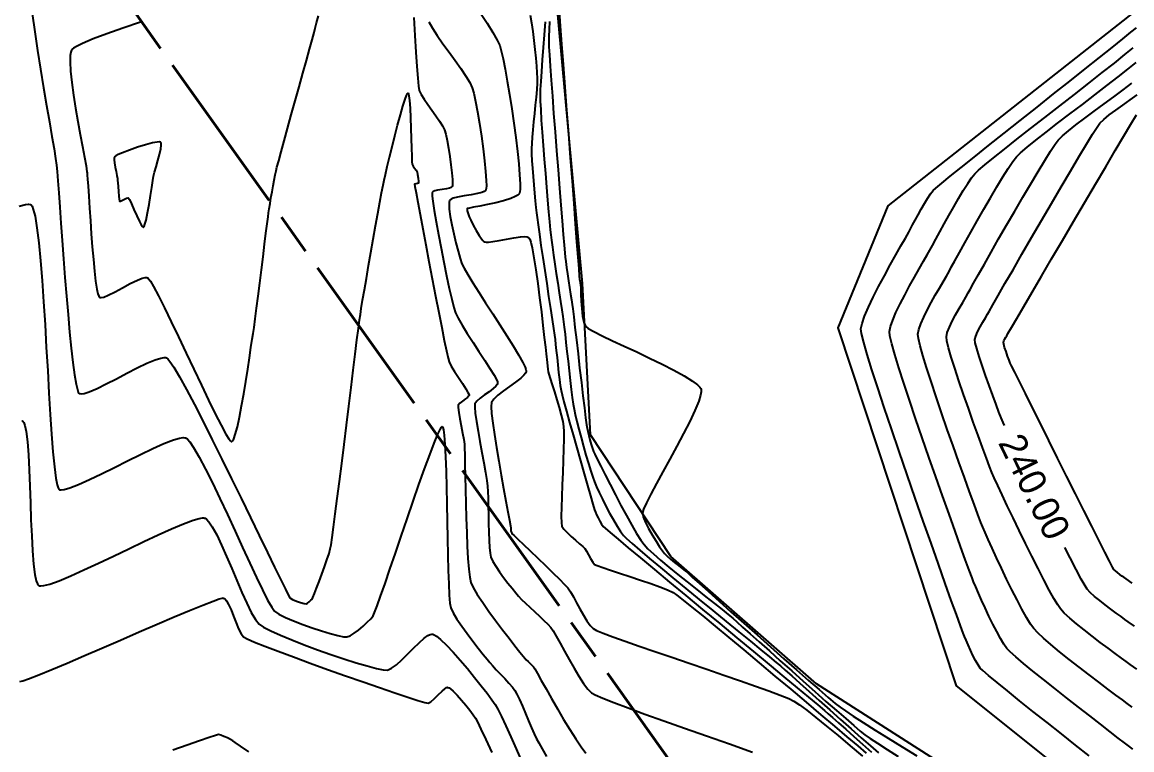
# Model space of a CAD drawing. Header units: metres. Extents: x 708931 to 723899, y 5405153 to 5413472.
# Drawn here: x 709917.6 to 710080.5, y 5411982.7 to 5412089.5 of the extents above; entities that cross this region are included whole.
import ezdxf

# ---------------------------------------------------------------- set-up
doc = ezdxf.new("R2010")
doc.units = ezdxf.units.M
doc.header["$LTSCALE"] = 12.7
doc.header["$MEASUREMENT"] = 0
doc.linetypes.add('ACAD_ISO08W100', pattern=[36, 24, -3, 6, -3])
for name, color, linetype in [('CONT-MJR1', 252, 'Continuous'), ('CONT-MNR1', 251, 'Continuous'), ('contornos2', 7, 'Continuous')]:
    doc.layers.add(name, color=color, linetype=linetype)
doc.layers.add('corte', color=214, linetype='ACAD_ISO08W100', lineweight=40)

msp = doc.modelspace()

# ---------------------------------------------------------------- linework, layer by layer
at = {"layer": 'CONT-MJR1', "flags": 128}
for points, elevation in [([(709984.85, 5412090.86), (709985.84, 5412089.36), (709986.67, 5412088.02), (709987.31, 5412086.91), (709987.69, 5412086.1), (709987.92, 5412085.32), (709988.19, 5412084.14), (709988.49, 5412082.63), (709988.81, 5412080.86), (709989.13, 5412078.9), (709989.45, 5412076.81), (709989.76, 5412074.69), (709990.04, 5412072.58), (709990.29, 5412070.57), (709990.48, 5412068.72), (709990.62, 5412067.1), (709990.69, 5412065.79), (709990.68, 5412065.01), (709990.64, 5412064.61), (709990.6, 5412064.43), (709990.57, 5412064.37), (709990.51, 5412064.3), (709990.34, 5412064.15), (709989.98, 5412063.93), (709989.31, 5412063.65), (709988.27, 5412063.33), (709987.1, 5412063.03), (709985.89, 5412062.76), (709984.77, 5412062.54), (709983.82, 5412062.36), (709983.27, 5412062.25), (709983.01, 5412062.19), (709982.92, 5412062.17), (709982.91, 5412062.16), (709982.9, 5412062.12), (709982.89, 5412062.03), (709982.91, 5412061.83), (709982.99, 5412061.53), (709983.09, 5412061.24), (709983.2, 5412060.98), (709983.45, 5412060.45), (709983.8, 5412059.73), (709984.22, 5412058.96), (709984.66, 5412058.22), (709985, 5412057.73), (709985.23, 5412057.46), (709985.38, 5412057.34), (709985.45, 5412057.3), (709985.51, 5412057.28), (709985.69, 5412057.24), (709986.05, 5412057.25), (709986.68, 5412057.32), (709987.63, 5412057.49), (709988.69, 5412057.7), (709989.75, 5412057.89), (709990.72, 5412058.02), (709991.36, 5412058.05), (709991.73, 5412058), (709991.91, 5412057.94), (709991.98, 5412057.89), (709992.02, 5412057.85), (709992.11, 5412057.68), (709992.25, 5412057.26), (709992.45, 5412056.41), (709992.72, 5412054.96), (709993, 5412053.18), (709993.28, 5412051.19), (709993.55, 5412049.09), (709993.81, 5412047), (709994.04, 5412045.02), (709994.24, 5412043.26), (709994.4, 5412041.83), (709994.5, 5412040.85), (709994.55, 5412040.41), (709994.6, 5412040.04), (709994.65, 5412039.57), (709994.7, 5412039.05), (709994.76, 5412038.58), (709994.82, 5412038.21), (709994.91, 5412037.87), (709995.11, 5412037.21), (709995.39, 5412036.32), (709995.72, 5412035.26), (709996.07, 5412034.11), (709996.41, 5412032.95), (709996.71, 5412031.86), (709996.94, 5412030.9), (709997.08, 5412030.17), (709997.12, 5412029.43), (709997.12, 5412028.3), (709997.08, 5412026.85), (709997.02, 5412025.19), (709996.94, 5412023.41), (709996.87, 5412021.61), (709996.8, 5412019.87), (709996.75, 5412018.31), (709996.73, 5412017), (709996.76, 5412016.05), (709996.83, 5412015.55), (709997.11, 5412015.12), (709997.59, 5412014.6), (709998.18, 5412014.04), (709998.82, 5412013.49), (709999.42, 5412012.98), (709999.9, 5412012.56), (710000.19, 5412012.28), (710000.44, 5412011.89), (710000.73, 5412011.36), (710001.04, 5412010.79), (710001.35, 5412010.29), (710001.63, 5412009.95), (710002.01, 5412009.78), (710002.81, 5412009.49), (710003.94, 5412009.11), (710005.3, 5412008.66), (710006.81, 5412008.17), (710008.36, 5412007.65), (710009.86, 5412007.13), (710011.22, 5412006.64), (710012.34, 5412006.19), (710013.14, 5412005.8), (710013.68, 5412005.42), (710014.63, 5412004.7), (710015.91, 5412003.68), (710017.5, 5412002.39), (710019.33, 5412000.89), (710021.35, 5411999.21), (710023.53, 5411997.41), (710025.8, 5411995.51), (710028.11, 5411993.56), (710030.43, 5411991.62), (710032.7, 5411989.71), (710034.86, 5411987.88), (710036.87, 5411986.18), (710038.68, 5411984.65), (710040.25, 5411983.32), (710041.51, 5411982.25)], 240), ([(710061.83, 5412030.34), (710061.62, 5412030.79), (710061.31, 5412031.46), (710060.99, 5412032.28), (710060.56, 5412033.39), (710060.08, 5412034.72), (710059.55, 5412036.18), (710059.03, 5412037.68), (710058.53, 5412039.14), (710058.09, 5412040.48), (710057.75, 5412041.61), (710057.52, 5412042.46), (710057.45, 5412042.93), (710057.58, 5412043.44), (710057.86, 5412044.09), (710058.24, 5412044.8), (710058.64, 5412045.52), (710059.02, 5412046.15), (710059.31, 5412046.65), (710059.55, 5412047.08), (710060.09, 5412048.03), (710060.88, 5412049.41), (710061.88, 5412051.16), (710063.06, 5412053.2), (710064.37, 5412055.47), (710065.77, 5412057.9), (710067.22, 5412060.4), (710068.69, 5412062.91), (710070.12, 5412065.36), (710071.48, 5412067.67), (710072.73, 5412069.77), (710073.83, 5412071.6), (710074.74, 5412073.08), (710075.42, 5412074.14), (710075.82, 5412074.7), (710076.4, 5412075.26), (710077.19, 5412075.91), (710078.14, 5412076.62), (710079.18, 5412077.36), (710080.24, 5412078.12), (710081.27, 5412078.87)], 240), ([(709917.52, 5412031.03), (709917.6, 5412031), (709917.67, 5412030.95), (709917.8, 5412030.78), (709917.97, 5412030.33), (709918.16, 5412029.44), (709918.35, 5412027.91), (709918.5, 5412026.01), (709918.61, 5412023.82), (709918.71, 5412021.44), (709918.79, 5412018.97), (709918.87, 5412016.5), (709918.97, 5412014.12), (709919.09, 5412011.92), (709919.24, 5412010), (709919.44, 5412008.45), (709919.64, 5412007.54), (709919.82, 5412007.08), (709919.95, 5412006.89), (709920.02, 5412006.84), (709920.1, 5412006.8), (709920.31, 5412006.78), (709920.77, 5412006.83), (709921.62, 5412007.05), (709923.01, 5412007.55), (709924.71, 5412008.25), (709926.65, 5412009.12), (709928.76, 5412010.1), (709930.97, 5412011.15), (709933.22, 5412012.22), (709935.44, 5412013.28), (709937.56, 5412014.27), (709939.52, 5412015.16), (709941.25, 5412015.9), (709942.67, 5412016.44), (709943.55, 5412016.7), (709944.04, 5412016.78), (709944.27, 5412016.77), (709944.36, 5412016.75), (709944.45, 5412016.71), (709944.66, 5412016.56), (709945, 5412016.19), (709945.48, 5412015.47), (709946.15, 5412014.26), (709946.85, 5412012.78), (709947.59, 5412011.12), (709948.35, 5412009.35), (709949.1, 5412007.56), (709949.85, 5412005.83), (709950.56, 5412004.25), (709951.22, 5412002.89), (709951.83, 5412001.85), (709952.36, 5412001.19), (709953.03, 5412000.74), (709954.11, 5412000.18), (709955.51, 5411999.55), (709957.16, 5411998.86), (709958.99, 5411998.14), (709960.92, 5411997.42), (709962.89, 5411996.73), (709964.81, 5411996.08), (709966.62, 5411995.51), (709968.23, 5411995.03), (709969.58, 5411994.68), (709970.6, 5411994.47), (709971.2, 5411994.44), (709971.81, 5411994.69), (709972.53, 5411995.22), (709973.33, 5411995.95), (709974.17, 5411996.78), (709975.02, 5411997.64), (709975.85, 5411998.45), (709976.61, 5411999.12), (709977.15, 5411999.49), (709977.5, 5411999.66), (709977.71, 5411999.7), (709977.8, 5411999.7), (709977.88, 5411999.69), (709978.07, 5411999.62), (709978.42, 5411999.4), (709978.99, 5411998.93), (709979.86, 5411998.1), (709980.84, 5411997.07), (709981.89, 5411995.89), (709982.96, 5411994.64), (709984.01, 5411993.36), (709984.99, 5411992.14), (709985.85, 5411991.02), (709986.55, 5411990.08), (709987.04, 5411989.38), (709987.43, 5411988.69), (709987.96, 5411987.63), (709988.6, 5411986.25), (709989.33, 5411984.64), (709990.12, 5411982.86), (709990.95, 5411980.97)], 235), ([(710080.88, 5412000.89), (710079.96, 5412001.53), (710079.48, 5412001.87), (710078.92, 5412002.28), (710078.22, 5412002.79), (710077.43, 5412003.37), (710076.6, 5412003.99), (710075.79, 5412004.62), (710075.04, 5412005.24), (710074.41, 5412005.81), (710073.95, 5412006.3), (710073.63, 5412006.8), (710073.08, 5412007.79), (710072.35, 5412009.17), (710071.45, 5412010.9), (710070.68, 5412012.41)], 240)]:
    msp.add_lwpolyline(points, dxfattribs=dict(at, elevation=elevation))
at = {"layer": 'CONT-MNR1', "flags": 128}
for points, elevation in [([(709919.04, 5412090.8), (709919.42, 5412088.13), (709919.84, 5412085.38), (709920.28, 5412082.62), (709920.73, 5412079.9), (709921.16, 5412077.31), (709921.58, 5412074.91), (709921.94, 5412072.76), (709922.25, 5412070.94), (709922.48, 5412069.51), (709922.61, 5412068.55), (709922.7, 5412067.62), (709922.81, 5412066.25), (709922.94, 5412064.48), (709923.09, 5412062.38), (709923.26, 5412060.03), (709923.45, 5412057.47), (709923.65, 5412054.79), (709923.86, 5412052.04), (709924.08, 5412049.29), (709924.31, 5412046.6), (709924.54, 5412044.04), (709924.78, 5412041.68), (709925.02, 5412039.57), (709925.26, 5412037.79), (709925.5, 5412036.4), (709925.68, 5412035.61), (709925.82, 5412035.23), (709925.91, 5412035.08), (709925.96, 5412035.05), (709926.03, 5412035.01), (709926.24, 5412034.98), (709926.66, 5412035.04), (709927.4, 5412035.27), (709928.57, 5412035.77), (709929.93, 5412036.44), (709931.42, 5412037.2), (709932.96, 5412038.01), (709934.47, 5412038.78), (709935.88, 5412039.46), (709937.12, 5412039.98), (709937.93, 5412040.23), (709938.41, 5412040.3), (709938.66, 5412040.29), (709938.76, 5412040.26), (709938.82, 5412040.23), (709938.97, 5412040.09), (709939.28, 5412039.71), (709939.82, 5412038.9), (709940.67, 5412037.45), (709941.69, 5412035.6), (709942.86, 5412033.39), (709944.13, 5412030.92), (709945.49, 5412028.23), (709946.89, 5412025.41), (709948.32, 5412022.52), (709949.73, 5412019.64), (709951.1, 5412016.83), (709952.39, 5412014.16), (709953.58, 5412011.7), (709954.64, 5412009.52), (709955.53, 5412007.69), (709956.22, 5412006.29), (709956.68, 5412005.37), (709956.89, 5412005.01), (709957.26, 5412004.78), (709957.83, 5412004.55), (709958.45, 5412004.34), (709958.97, 5412004.2), (709959.26, 5412004.16), (709959.47, 5412004.25), (709959.72, 5412004.44), (709959.96, 5412004.67), (709960.13, 5412004.85), (709960.24, 5412005.1), (709960.48, 5412005.66), (709960.8, 5412006.47), (709961.17, 5412007.45), (709961.58, 5412008.52), (709961.97, 5412009.6), (709962.33, 5412010.63), (709962.63, 5412011.53), (709962.82, 5412012.22), (709962.92, 5412012.8), (709963.09, 5412013.89), (709963.3, 5412015.43), (709963.55, 5412017.36), (709963.84, 5412019.6), (709964.15, 5412022.09), (709964.49, 5412024.76), (709964.83, 5412027.54), (709965.18, 5412030.37), (709965.53, 5412033.18), (709965.87, 5412035.91), (709966.18, 5412038.47), (709966.48, 5412040.82), (709966.73, 5412042.88), (709966.95, 5412044.58), (709967.12, 5412045.86), (709967.23, 5412046.64), (709967.36, 5412047.52), (709967.56, 5412048.73), (709967.82, 5412050.23), (709968.11, 5412051.93), (709968.43, 5412053.79), (709968.77, 5412055.74), (709969.11, 5412057.7), (709969.45, 5412059.62), (709969.78, 5412061.44), (709970.08, 5412063.09), (709970.34, 5412064.5), (709970.56, 5412065.61), (709970.72, 5412066.36), (709970.91, 5412067.19), (709971.18, 5412068.34), (709971.51, 5412069.72), (709971.89, 5412071.25), (709972.29, 5412072.85), (709972.7, 5412074.43), (709973.1, 5412075.91), (709973.47, 5412077.2), (709973.79, 5412078.22), (709974, 5412078.79), (709974.13, 5412079.04), (709974.19, 5412079.12), (709974.22, 5412079.13), (709974.25, 5412079.11), (709974.3, 5412079.01), (709974.37, 5412078.71), (709974.45, 5412078.05), (709974.54, 5412076.9), (709974.61, 5412075.5), (709974.66, 5412073.98), (709974.71, 5412072.45), (709974.74, 5412071.04), (709974.77, 5412069.85), (709974.8, 5412069.02), (709974.83, 5412068.67), (709974.96, 5412068.41), (709975.19, 5412068.1), (709975.41, 5412067.79), (709975.55, 5412067.53), (709975.64, 5412067.18), (709975.72, 5412066.65), (709975.77, 5412066.16), (709975.77, 5412065.91), (709975.61, 5412065.84), (709975.36, 5412065.8), (709975.2, 5412065.74), (709975.25, 5412065.41), (709975.41, 5412064.5), (709975.66, 5412063.11), (709975.99, 5412061.31), (709976.39, 5412059.2), (709976.83, 5412056.86), (709977.3, 5412054.38), (709977.79, 5412051.84), (709978.27, 5412049.33), (709978.74, 5412046.93), (709979.18, 5412044.73), (709979.56, 5412042.82), (709979.88, 5412041.28), (709980.12, 5412040.2), (709980.27, 5412039.67), (709980.57, 5412039.05), (709981.05, 5412038.25), (709981.63, 5412037.36), (709982.21, 5412036.48), (709982.72, 5412035.69), (709983.03, 5412035.19), (709983.16, 5412034.92), (709983.2, 5412034.8), (709983.21, 5412034.77), (709983.19, 5412034.72), (709983.13, 5412034.62), (709982.97, 5412034.46), (709982.66, 5412034.22), (709982.22, 5412033.9), (709981.83, 5412033.59), (709981.61, 5412033.33), (709981.61, 5412032.95), (709981.71, 5412032.24), (709981.86, 5412031.3), (709982.05, 5412030.26), (709982.24, 5412029.22), (709982.4, 5412028.29), (709982.5, 5412027.59), (709982.53, 5412027.03), (709982.56, 5412026.01), (709982.59, 5412024.6), (709982.62, 5412022.88), (709982.66, 5412020.94), (709982.71, 5412018.87), (709982.77, 5412016.73), (709982.84, 5412014.62), (709982.92, 5412012.61), (709983.03, 5412010.8), (709983.15, 5412009.25), (709983.29, 5412008.05), (709983.45, 5412007.29), (709983.81, 5412006.54), (709984.4, 5412005.53), (709985.19, 5412004.35), (709986.1, 5412003.04), (709987.09, 5412001.69), (709988.1, 5412000.35), (709989.06, 5411999.09), (709989.93, 5411997.97), (709990.64, 5411997.07), (709991.13, 5411996.45), (709991.36, 5411996.17), (709991.57, 5411995.95), (709991.86, 5411995.68), (709992.17, 5411995.39), (709992.46, 5411995.12), (709992.67, 5411994.9), (709992.85, 5411994.6), (709993.23, 5411993.91), (709993.79, 5411992.91), (709994.49, 5411991.67), (709995.29, 5411990.25), (709996.16, 5411988.74), (709997.07, 5411987.19), (709997.97, 5411985.7), (709998.85, 5411984.32), (709999.65, 5411983.14), (710000.35, 5411982.22)], 237), ([(709934.96, 5412089.53), (709932.34, 5412088.64), (709930, 5412087.81), (709928.01, 5412087.06), (709926.44, 5412086.41), (709925.55, 5412085.98), (709925.1, 5412085.72), (709924.92, 5412085.57), (709924.87, 5412085.5), (709924.82, 5412085.4), (709924.73, 5412085.15), (709924.64, 5412084.63), (709924.6, 5412083.73), (709924.68, 5412082.32), (709924.85, 5412080.66), (709925.11, 5412078.83), (709925.42, 5412076.9), (709925.76, 5412074.95), (709926.11, 5412073.05), (709926.44, 5412071.29), (709926.73, 5412069.73), (709926.95, 5412068.46), (709927.09, 5412067.55), (709927.1, 5412067.41), (709927.13, 5412067.09), (709927.18, 5412066.48), (709927.26, 5412065.48), (709927.36, 5412063.97), (709927.47, 5412062.25), (709927.59, 5412060.39), (709927.73, 5412058.46), (709927.87, 5412056.53), (709928.03, 5412054.68), (709928.19, 5412052.98), (709928.36, 5412051.5), (709928.54, 5412050.33), (709928.69, 5412049.65), (709928.81, 5412049.31), (709928.89, 5412049.18), (709928.93, 5412049.15), (709929, 5412049.12), (709929.19, 5412049.1), (709929.57, 5412049.18), (709930.22, 5412049.44), (709931.22, 5412049.94), (709932.33, 5412050.55), (709933.45, 5412051.16), (709934.49, 5412051.68), (709935.2, 5412051.95), (709935.63, 5412052.04), (709935.86, 5412052.04), (709935.96, 5412052.01), (709936.01, 5412051.99), (709936.14, 5412051.85), (709936.4, 5412051.49), (709936.86, 5412050.71), (709937.6, 5412049.34), (709938.48, 5412047.59), (709939.47, 5412045.56), (709940.53, 5412043.33), (709941.65, 5412040.97), (709942.78, 5412038.59), (709943.89, 5412036.25), (709944.94, 5412034.05), (709945.92, 5412032.06), (709946.78, 5412030.38), (709947.48, 5412029.08), (709947.92, 5412028.37), (709948.16, 5412028.06), (709948.28, 5412027.98), (709948.32, 5412027.97), (709948.37, 5412027.99), (709948.47, 5412028.08), (709948.64, 5412028.38), (709948.87, 5412029.01), (709949.17, 5412030.14), (709949.48, 5412031.56), (709949.8, 5412033.2), (709950.11, 5412034.97), (709950.41, 5412036.79), (709950.69, 5412038.59), (709950.95, 5412040.27), (709951.17, 5412041.76), (709951.36, 5412042.98), (709951.49, 5412043.85), (709951.62, 5412044.73), (709951.8, 5412045.98), (709952, 5412047.54), (709952.22, 5412049.31), (709952.46, 5412051.21), (709952.71, 5412053.17), (709952.95, 5412055.1), (709953.17, 5412056.93), (709953.37, 5412058.57), (709953.55, 5412059.94), (709953.68, 5412060.95), (709953.76, 5412061.54), (709953.85, 5412062.14), (709953.97, 5412062.89), (709954.11, 5412063.74), (709954.27, 5412064.63), (709954.42, 5412065.52), (709954.58, 5412066.36), (709954.72, 5412067.11), (709954.85, 5412067.7), (709954.98, 5412068.23), (709955.24, 5412069.19), (709955.6, 5412070.51), (709956.04, 5412072.12), (709956.55, 5412073.94), (709957.09, 5412075.92), (709957.67, 5412077.97), (709958.24, 5412080.03), (709958.79, 5412082.03), (709959.31, 5412083.9), (709959.77, 5412085.57), (709960.15, 5412086.96), (709960.44, 5412088.01), (709960.6, 5412088.65), (709960.81, 5412089.43), (709961.1, 5412090.44)], 238), ([(709992.17, 5412090.57), (709992.37, 5412089.43), (709992.56, 5412088.17), (709992.72, 5412086.85), (709992.87, 5412085.52), (709992.99, 5412084.25), (709993.09, 5412083.09), (709993.15, 5412082.1), (709993.19, 5412081.33), (709993.18, 5412080.57), (709993.12, 5412079.63), (709993.03, 5412078.54), (709992.92, 5412077.36), (709992.8, 5412076.13), (709992.67, 5412074.9), (709992.55, 5412073.72), (709992.45, 5412072.65), (709992.39, 5412071.72), (709992.36, 5412070.99), (709992.38, 5412070.19), (709992.42, 5412069.2), (709992.49, 5412068.08), (709992.58, 5412066.87), (709992.68, 5412065.64), (709992.79, 5412064.43), (709992.9, 5412063.31), (709992.99, 5412062.32), (709993.08, 5412061.53), (709993.17, 5412060.84), (709993.32, 5412059.77), (709993.51, 5412058.39), (709993.75, 5412056.76), (709994.02, 5412054.97), (709994.3, 5412053.07), (709994.59, 5412051.15), (709994.87, 5412049.27), (709995.14, 5412047.5), (709995.38, 5412045.91), (709995.58, 5412044.58), (709995.72, 5412043.58), (709995.81, 5412042.97), (709995.9, 5412042.24), (709996, 5412041.33), (709996.11, 5412040.3), (709996.22, 5412039.21), (709996.34, 5412038.12), (709996.47, 5412037.09), (709996.59, 5412036.19), (709996.71, 5412035.46), (709996.86, 5412034.84), (709997.13, 5412033.81), (709997.5, 5412032.43), (709997.95, 5412030.79), (709998.46, 5412028.98), (709999, 5412027.06), (709999.55, 5412025.13), (710000.08, 5412023.25), (710000.58, 5412021.52), (710001.02, 5412020.01), (710001.37, 5412018.79), (710001.62, 5412017.96), (710001.74, 5412017.59), (710001.9, 5412017.23), (710002.13, 5412016.76), (710002.39, 5412016.27), (710002.65, 5412015.83), (710002.87, 5412015.51), (710003.17, 5412015.24), (710003.92, 5412014.61), (710005.06, 5412013.64), (710006.56, 5412012.39), (710008.36, 5412010.9), (710010.4, 5412009.2), (710012.64, 5412007.35), (710015.02, 5412005.37), (710017.49, 5412003.33), (710020, 5412001.25), (710022.5, 5411999.17), (710024.94, 5411997.15), (710027.26, 5411995.23), (710029.42, 5411993.44), (710031.36, 5411991.83), (710033.04, 5411990.44), (710034.39, 5411989.32), (710035.37, 5411988.5), (710035.93, 5411988.03), (710036.57, 5411987.47), (710037.44, 5411986.7), (710038.49, 5411985.76), (710039.67, 5411984.7), (710040.94, 5411983.56), (710042.26, 5411982.38)], 241), ([(709996.41, 5412091.18), (709996.57, 5412088.96), (709996.77, 5412086.3), (709997, 5412083.31), (709997.25, 5412080.05), (709997.51, 5412076.63), (709997.78, 5412073.12), (709998.05, 5412069.6), (709998.31, 5412066.18), (709998.56, 5412062.93), (709998.79, 5412059.93), (709998.99, 5412057.28), (709999.16, 5412055.06), (709999.29, 5412053.35), (709999.38, 5412052.25), (709999.41, 5412051.83), (709999.44, 5412051.57), (709999.49, 5412051.25), (709999.54, 5412050.92), (709999.58, 5412050.66), (709999.6, 5412050.31), (709999.62, 5412049.57), (709999.67, 5412048.58), (709999.74, 5412047.48), (709999.86, 5412046.4), (710000.04, 5412045.49), (710000.27, 5412044.89), (710000.68, 5412044.58), (710001.53, 5412044.11), (710002.75, 5412043.5), (710004.26, 5412042.78), (710005.98, 5412041.98), (710007.82, 5412041.12), (710009.7, 5412040.22), (710011.53, 5412039.33), (710013.25, 5412038.45), (710014.76, 5412037.61), (710015.99, 5412036.85), (710016.71, 5412036.31), (710017.06, 5412035.96), (710017.21, 5412035.75), (710017.25, 5412035.65), (710017.27, 5412035.55), (710017.28, 5412035.29), (710017.19, 5412034.79), (710016.92, 5412033.91), (710016.35, 5412032.54), (710015.59, 5412030.93), (710014.69, 5412029.15), (710013.69, 5412027.28), (710012.66, 5412025.38), (710011.65, 5412023.54), (710010.7, 5412021.81), (710009.87, 5412020.27), (710009.22, 5412018.99), (710008.79, 5412018.05), (710008.64, 5412017.51), (710008.77, 5412016.9), (710009.09, 5412016.1), (710009.55, 5412015.2), (710010.08, 5412014.26), (710010.64, 5412013.35), (710011.17, 5412012.54), (710011.61, 5412011.91), (710011.9, 5412011.52), (710012.26, 5412011.15), (710012.77, 5412010.71), (710013.36, 5412010.24), (710013.95, 5412009.77), (710014.49, 5412009.36), (710014.9, 5412009.02), (710015.24, 5412008.73), (710015.96, 5412008.09), (710017.01, 5412007.14), (710018.34, 5412005.95), (710019.91, 5412004.55), (710021.65, 5412002.99), (710023.53, 5412001.32), (710025.48, 5411999.58), (710027.45, 5411997.83), (710029.4, 5411996.1), (710031.28, 5411994.45), (710033.02, 5411992.92), (710034.58, 5411991.56), (710035.91, 5411990.42), (710036.96, 5411989.54), (710037.67, 5411988.98), (710038.45, 5411988.43), (710039.6, 5411987.67), (710041.07, 5411986.73), (710042.8, 5411985.63), (710044.73, 5411984.43), (710046.79, 5411983.15), (710048.93, 5411981.82)], 244), ([(709975.08, 5412090.23), (709975.23, 5412087.58), (709975.38, 5412085.15), (709975.52, 5412083.03), (709975.65, 5412081.32), (709975.77, 5412080.12), (709975.87, 5412079.51), (709976.14, 5412078.91), (709976.58, 5412078.21), (709977.12, 5412077.43), (709977.72, 5412076.61), (709978.32, 5412075.8), (709978.87, 5412075.02), (709979.31, 5412074.32), (709979.6, 5412073.72), (709979.78, 5412073.08), (709979.98, 5412072.16), (709980.18, 5412071.04), (709980.36, 5412069.82), (709980.53, 5412068.58), (709980.66, 5412067.43), (709980.74, 5412066.46), (709980.76, 5412065.86), (709980.74, 5412065.56), (709980.72, 5412065.43), (709980.7, 5412065.4), (709980.67, 5412065.35), (709980.56, 5412065.28), (709980.31, 5412065.18), (709979.87, 5412065.08), (709979.23, 5412064.97), (709978.58, 5412064.86), (709978.15, 5412064.76), (709977.9, 5412064.66), (709977.8, 5412064.59), (709977.77, 5412064.55), (709977.76, 5412064.51), (709977.75, 5412064.38), (709977.78, 5412064), (709977.87, 5412063.24), (709978.08, 5412061.9), (709978.36, 5412060.24), (709978.7, 5412058.36), (709979.08, 5412056.34), (709979.49, 5412054.29), (709979.89, 5412052.3), (709980.29, 5412050.46), (709980.65, 5412048.88), (709980.96, 5412047.65), (709981.21, 5412046.86), (709981.58, 5412046.08), (709982.17, 5412045.04), (709982.92, 5412043.84), (709983.77, 5412042.53), (709984.65, 5412041.19), (709985.5, 5412039.89), (709986.26, 5412038.71), (709986.87, 5412037.7), (709987.21, 5412037.08), (709987.35, 5412036.75), (709987.39, 5412036.59), (709987.39, 5412036.54), (709987.38, 5412036.47), (709987.3, 5412036.33), (709987.11, 5412036.09), (709986.73, 5412035.75), (709986.12, 5412035.29), (709985.45, 5412034.81), (709984.81, 5412034.34), (709984.31, 5412033.9), (709984.04, 5412033.51), (709984.02, 5412033.02), (709984.1, 5412032.14), (709984.27, 5412030.94), (709984.51, 5412029.51), (709984.78, 5412027.96), (709985.08, 5412026.37), (709985.36, 5412024.83), (709985.61, 5412023.43), (709985.8, 5412022.27), (709985.91, 5412021.43), (709985.96, 5412020.66), (709986, 5412019.66), (709986.02, 5412018.5), (709986.04, 5412017.24), (709986.05, 5412015.94), (709986.08, 5412014.66), (709986.12, 5412013.47), (709986.18, 5412012.42), (709986.28, 5412011.57), (709986.4, 5412011), (709986.68, 5412010.39), (709987.11, 5412009.66), (709987.65, 5412008.86), (709988.26, 5412008.02), (709988.89, 5412007.2), (709989.5, 5412006.44), (709990.04, 5412005.78), (709990.47, 5412005.27), (709990.9, 5412004.81), (709991.47, 5412004.25), (709992.13, 5412003.64), (709992.83, 5412002.99), (709993.54, 5412002.35), (709994.19, 5412001.73), (709994.75, 5412001.17), (709995.18, 5412000.69), (709995.52, 5412000.18), (709995.99, 5411999.39), (709996.56, 5411998.37), (709997.2, 5411997.2), (709997.89, 5411995.96), (709998.6, 5411994.71), (709999.31, 5411993.53), (709999.99, 5411992.48), (710000.61, 5411991.64), (710001.15, 5411991.08), (710001.71, 5411990.78), (710002.83, 5411990.3), (710004.47, 5411989.66), (710006.55, 5411988.88), (710009.01, 5411987.98), (710011.79, 5411986.99), (710014.82, 5411985.91), (710018.05, 5411984.77), (710021.41, 5411983.6), (710024.83, 5411982.4)], 238), ([(709977.26, 5412089.59), (709977.81, 5412088.64), (709978.53, 5412087.55), (709979.36, 5412086.36), (709980.25, 5412085.13), (709981.14, 5412083.89), (709981.98, 5412082.71), (709982.71, 5412081.62), (709983.29, 5412080.67), (709983.65, 5412079.91), (709983.88, 5412079.09), (709984.15, 5412077.88), (709984.43, 5412076.36), (709984.72, 5412074.64), (709985, 5412072.81), (709985.25, 5412070.96), (709985.46, 5412069.2), (709985.62, 5412067.61), (709985.71, 5412066.3), (709985.73, 5412065.51), (709985.7, 5412065.11), (709985.66, 5412064.94), (709985.63, 5412064.88), (709985.58, 5412064.82), (709985.42, 5412064.7), (709985.08, 5412064.55), (709984.44, 5412064.37), (709983.48, 5412064.2), (709982.46, 5412064.03), (709981.5, 5412063.86), (709980.88, 5412063.69), (709980.54, 5412063.53), (709980.39, 5412063.42), (709980.34, 5412063.35), (709980.31, 5412063.29), (709980.27, 5412063.12), (709980.25, 5412062.75), (709980.29, 5412062.08), (709980.44, 5412061.02), (709980.66, 5412059.78), (709980.94, 5412058.45), (709981.25, 5412057.13), (709981.57, 5412055.9), (709981.88, 5412054.84), (709982.15, 5412054.05), (709982.45, 5412053.43), (709983, 5412052.5), (709983.74, 5412051.29), (709984.63, 5412049.89), (709985.62, 5412048.35), (709986.67, 5412046.73), (709987.72, 5412045.1), (709988.74, 5412043.5), (709989.67, 5412042.01), (709990.46, 5412040.69), (709991.08, 5412039.59), (709991.41, 5412038.91), (709991.55, 5412038.55), (709991.58, 5412038.37), (709991.58, 5412038.31), (709991.56, 5412038.22), (709991.47, 5412038.03), (709991.24, 5412037.72), (709990.77, 5412037.28), (709990, 5412036.67), (709989.13, 5412036.04), (709988.24, 5412035.4), (709987.43, 5412034.78), (709986.81, 5412034.2), (709986.47, 5412033.69), (709986.43, 5412033.13), (709986.5, 5412032.1), (709986.67, 5412030.69), (709986.91, 5412028.99), (709987.21, 5412027.09), (709987.55, 5412025.08), (709987.9, 5412023.04), (709988.25, 5412021.06), (709988.58, 5412019.24), (709988.87, 5412017.66), (709989.11, 5412016.42), (709989.26, 5412015.59), (709989.32, 5412015.28), (709989.33, 5412015.09), (709989.33, 5412014.85), (709989.35, 5412014.7), (709989.45, 5412014.53), (709989.57, 5412014.38), (709989.79, 5412014.17), (709990.35, 5412013.65), (709991.17, 5412012.87), (709992.17, 5412011.92), (709993.28, 5412010.86), (709994.42, 5412009.77), (709995.51, 5412008.71), (709996.47, 5412007.76), (709997.22, 5412007), (709997.68, 5412006.49), (709998.07, 5412005.92), (709998.51, 5412005.17), (709998.98, 5412004.31), (709999.47, 5412003.4), (709999.97, 5412002.49), (710000.47, 5412001.67), (710000.95, 5412000.99), (710001.39, 5412000.51), (710001.88, 5412000.26), (710002.87, 5411999.86), (710004.3, 5411999.33), (710006.09, 5411998.69), (710008.17, 5411997.96), (710010.49, 5411997.17), (710012.96, 5411996.32), (710015.51, 5411995.45), (710018.09, 5411994.57), (710020.62, 5411993.7), (710023.03, 5411992.87), (710025.26, 5411992.08), (710027.22, 5411991.37), (710028.87, 5411990.75), (710030.12, 5411990.24), (710030.9, 5411989.86), (710031.69, 5411989.35), (710032.78, 5411988.54), (710034.13, 5411987.48), (710035.68, 5411986.22), (710037.38, 5411984.81), (710039.17, 5411983.32), (710040.98, 5411981.77)], 239), ([(709994.37, 5412089.58), (709994.21, 5412087.69), (709994.06, 5412085.8), (709993.93, 5412083.99), (709993.81, 5412082.31), (709993.71, 5412080.84), (709993.65, 5412079.65), (709993.63, 5412078.8), (709993.65, 5412077.93), (709993.71, 5412076.69), (709993.8, 5412075.15), (709993.93, 5412073.38), (709994.07, 5412071.44), (709994.23, 5412069.4), (709994.39, 5412067.34), (709994.56, 5412065.32), (709994.72, 5412063.42), (709994.87, 5412061.69), (709995, 5412060.22), (709995.11, 5412059.06), (709995.19, 5412058.3), (709995.29, 5412057.52), (709995.42, 5412056.51), (709995.6, 5412055.32), (709995.79, 5412054.01), (709996, 5412052.62), (709996.22, 5412051.21), (709996.43, 5412049.82), (709996.63, 5412048.51), (709996.81, 5412047.32), (709996.96, 5412046.31), (709997.07, 5412045.54), (709997.16, 5412044.75), (709997.28, 5412043.73), (709997.42, 5412042.52), (709997.56, 5412041.18), (709997.72, 5412039.76), (709997.87, 5412038.33), (709998.03, 5412036.92), (709998.19, 5412035.6), (709998.34, 5412034.42), (709998.48, 5412033.44), (709998.61, 5412032.71), (709998.78, 5412031.93), (709999.02, 5412030.94), (709999.31, 5412029.79), (709999.64, 5412028.55), (709999.99, 5412027.25), (710000.35, 5412025.97), (710000.71, 5412024.75), (710001.05, 5412023.65), (710001.35, 5412022.74), (710001.61, 5412022.05), (710001.91, 5412021.35), (710002.3, 5412020.49), (710002.77, 5412019.53), (710003.29, 5412018.51), (710003.83, 5412017.48), (710004.39, 5412016.48), (710004.93, 5412015.57), (710005.43, 5412014.78), (710005.88, 5412014.18), (710006.32, 5412013.74), (710007.13, 5412013), (710008.27, 5412012.02), (710009.67, 5412010.83), (710011.3, 5412009.47), (710013.1, 5412007.98), (710015.01, 5412006.41), (710016.99, 5412004.79), (710018.98, 5412003.16), (710020.93, 5412001.57), (710022.79, 5412000.05), (710024.51, 5411998.65), (710026.03, 5411997.41), (710027.31, 5411996.37), (710028.29, 5411995.56), (710028.92, 5411995.03), (710029.61, 5411994.43), (710030.57, 5411993.57), (710031.76, 5411992.52), (710033.11, 5411991.3), (710034.59, 5411989.98), (710036.14, 5411988.59), (710037.72, 5411987.18), (710039.27, 5411985.8), (710040.75, 5411984.49), (710042.11, 5411983.3), (710043.3, 5411982.27)], 242), ([(709995.02, 5412089.61), (709994.95, 5412088.44), (709994.91, 5412087.42), (709994.9, 5412086.6), (709994.92, 5412085.92), (709994.99, 5412084.72), (709995.1, 5412083.05), (709995.25, 5412081.02), (709995.42, 5412078.68), (709995.61, 5412076.12), (709995.82, 5412073.41), (709996.03, 5412070.64), (709996.25, 5412067.86), (709996.46, 5412065.18), (709996.66, 5412062.65), (709996.85, 5412060.35), (709997.01, 5412058.37), (709997.15, 5412056.78), (709997.24, 5412055.65), (709997.3, 5412055.06), (709997.38, 5412054.38), (709997.5, 5412053.54), (709997.64, 5412052.59), (709997.8, 5412051.58), (709997.95, 5412050.57), (709998.1, 5412049.62), (709998.23, 5412048.78), (709998.32, 5412048.1), (709998.41, 5412047.43), (709998.55, 5412046.27), (709998.73, 5412044.72), (709998.95, 5412042.88), (709999.19, 5412040.85), (709999.43, 5412038.74), (709999.68, 5412036.64), (709999.92, 5412034.66), (710000.13, 5412032.9), (710000.3, 5412031.46), (710000.43, 5412030.44), (710000.51, 5412029.95), (710000.61, 5412029.48), (710000.76, 5412028.88), (710000.94, 5412028.21), (710001.13, 5412027.55), (710001.31, 5412026.96), (710001.47, 5412026.51), (710001.65, 5412026.12), (710002.01, 5412025.38), (710002.53, 5412024.35), (710003.17, 5412023.08), (710003.89, 5412021.66), (710004.68, 5412020.15), (710005.49, 5412018.61), (710006.31, 5412017.11), (710007.08, 5412015.72), (710007.79, 5412014.5), (710008.41, 5412013.52), (710008.89, 5412012.85), (710009.45, 5412012.25), (710010.28, 5412011.48), (710011.32, 5412010.57), (710012.53, 5412009.55), (710013.85, 5412008.47), (710015.23, 5412007.36), (710016.62, 5412006.25), (710017.97, 5412005.18), (710019.23, 5412004.19), (710020.34, 5412003.31), (710021.25, 5412002.58), (710021.91, 5412002.03), (710022.49, 5412001.52), (710023.36, 5412000.75), (710024.48, 5411999.75), (710025.81, 5411998.57), (710027.29, 5411997.24), (710028.89, 5411995.81), (710030.57, 5411994.31), (710032.27, 5411992.79), (710033.96, 5411991.29), (710035.59, 5411989.84), (710037.12, 5411988.5), (710038.5, 5411987.3), (710039.69, 5411986.28), (710040.64, 5411985.48), (710041.32, 5411984.94), (710042.07, 5411984.41), (710043.18, 5411983.68), (710044.58, 5411982.78), (710046.21, 5411981.76)], 243), ([(710074.22, 5411981.84), (710072.24, 5411983.4), (710070.17, 5411985.05), (710068.06, 5411986.72), (710065.99, 5411988.37), (710064.03, 5411989.94), (710062.25, 5411991.38), (710060.71, 5411992.63), (710059.48, 5411993.64), (710058.64, 5411994.36), (710058.25, 5411994.72), (710057.92, 5411995.2), (710057.56, 5411995.84), (710057.18, 5411996.58), (710056.81, 5411997.36), (710056.46, 5411998.12), (710056.16, 5411998.8), (710055.93, 5411999.35), (710055.74, 5411999.84), (710055.34, 5412000.94), (710054.75, 5412002.57), (710054, 5412004.66), (710053.11, 5412007.16), (710052.11, 5412009.97), (710051.02, 5412013.05), (710049.87, 5412016.31), (710048.69, 5412019.68), (710047.5, 5412023.11), (710046.33, 5412026.51), (710045.21, 5412029.82), (710044.15, 5412032.96), (710043.19, 5412035.87), (710042.35, 5412038.49), (710041.66, 5412040.73), (710041.14, 5412042.52), (710040.82, 5412043.81), (710040.72, 5412044.52), (710040.89, 5412045.3), (710041.27, 5412046.38), (710041.84, 5412047.68), (710042.54, 5412049.15), (710043.33, 5412050.72), (710044.18, 5412052.32), (710045.03, 5412053.9), (710045.86, 5412055.39), (710046.61, 5412056.72), (710047.25, 5412057.85), (710047.74, 5412058.7), (710048.02, 5412059.21), (710048.32, 5412059.77), (710048.7, 5412060.47), (710049.12, 5412061.26), (710049.58, 5412062.08), (710050.05, 5412062.9), (710050.51, 5412063.66), (710050.94, 5412064.32), (710051.32, 5412064.81), (710051.73, 5412065.18), (710052.59, 5412065.91), (710053.85, 5412066.93), (710055.45, 5412068.22), (710057.34, 5412069.73), (710059.45, 5412071.41), (710061.74, 5412073.23), (710064.13, 5412075.12), (710066.58, 5412077.06), (710069.02, 5412079), (710071.41, 5412080.88), (710073.67, 5412082.68), (710075.76, 5412084.34), (710077.61, 5412085.81), (710079.17, 5412087.07), (710080.38, 5412088.05), (710081.18, 5412088.72)], 244), ([(710080.67, 5411982.84), (710080.01, 5411983.33), (710079.43, 5411983.77), (710078.52, 5411984.46), (710077.32, 5411985.38), (710075.91, 5411986.47), (710074.33, 5411987.69), (710072.65, 5411989), (710070.91, 5411990.36), (710069.19, 5411991.72), (710067.52, 5411993.05), (710065.98, 5411994.29), (710064.62, 5411995.42), (710063.49, 5411996.37), (710062.66, 5411997.12), (710062.17, 5411997.62), (710061.73, 5411998.24), (710061.23, 5411999.08), (710060.68, 5412000.08), (710060.11, 5412001.19), (710059.53, 5412002.36), (710058.97, 5412003.55), (710058.45, 5412004.69), (710057.98, 5412005.74), (710057.58, 5412006.66), (710057.27, 5412007.38), (710057.04, 5412007.99), (710056.62, 5412009.1), (710056.05, 5412010.65), (710055.36, 5412012.57), (710054.55, 5412014.81), (710053.66, 5412017.3), (710052.71, 5412019.99), (710051.72, 5412022.79), (710050.72, 5412025.67), (710049.72, 5412028.54), (710048.76, 5412031.36), (710047.86, 5412034.05), (710047.03, 5412036.55), (710046.31, 5412038.81), (710045.71, 5412040.76), (710045.26, 5412042.34), (710044.99, 5412043.48), (710044.91, 5412044.12), (710045.05, 5412044.86), (710045.39, 5412045.81), (710045.87, 5412046.93), (710046.47, 5412048.17), (710047.15, 5412049.48), (710047.86, 5412050.81), (710048.59, 5412052.11), (710049.29, 5412053.34), (710049.92, 5412054.44), (710050.45, 5412055.36), (710050.84, 5412056.07), (710051.22, 5412056.76), (710051.71, 5412057.67), (710052.29, 5412058.74), (710052.94, 5412059.92), (710053.64, 5412061.17), (710054.35, 5412062.43), (710055.07, 5412063.66), (710055.76, 5412064.81), (710056.4, 5412065.83), (710056.97, 5412066.67), (710057.45, 5412067.29), (710057.97, 5412067.79), (710058.9, 5412068.58), (710060.2, 5412069.64), (710061.79, 5412070.91), (710063.62, 5412072.35), (710065.62, 5412073.91), (710067.74, 5412075.56), (710069.91, 5412077.25), (710072.08, 5412078.93), (710074.18, 5412080.57), (710076.15, 5412082.12), (710077.94, 5412083.53), (710079.48, 5412084.77), (710080.71, 5412085.78)], 243), ([(710080.56, 5411988.98), (710079.83, 5411989.51), (710079.12, 5411990.04), (710078.15, 5411990.76), (710076.98, 5411991.64), (710075.65, 5411992.64), (710074.22, 5411993.73), (710072.75, 5411994.86), (710071.29, 5411996), (710069.9, 5411997.11), (710068.63, 5411998.16), (710067.54, 5411999.1), (710066.68, 5411999.89), (710066.1, 5412000.51), (710065.62, 5412001.19), (710065.04, 5412002.16), (710064.37, 5412003.36), (710063.65, 5412004.74), (710062.89, 5412006.23), (710062.12, 5412007.79), (710061.37, 5412009.37), (710060.65, 5412010.89), (710059.99, 5412012.31), (710059.42, 5412013.58), (710058.96, 5412014.63), (710058.62, 5412015.41), (710058.34, 5412016.11), (710057.91, 5412017.26), (710057.34, 5412018.78), (710056.67, 5412020.61), (710055.92, 5412022.69), (710055.11, 5412024.95), (710054.27, 5412027.33), (710053.41, 5412029.76), (710052.57, 5412032.2), (710051.77, 5412034.56), (710051.03, 5412036.79), (710050.37, 5412038.82), (710049.83, 5412040.59), (710049.42, 5412042.04), (710049.16, 5412043.11), (710049.09, 5412043.72), (710049.22, 5412044.41), (710049.52, 5412045.26), (710049.94, 5412046.22), (710050.46, 5412047.27), (710051.04, 5412048.36), (710051.65, 5412049.44), (710052.25, 5412050.48), (710052.81, 5412051.44), (710053.29, 5412052.27), (710053.66, 5412052.93), (710054, 5412053.55), (710054.52, 5412054.49), (710055.19, 5412055.7), (710055.98, 5412057.13), (710056.86, 5412058.7), (710057.8, 5412060.37), (710058.78, 5412062.08), (710059.75, 5412063.76), (710060.7, 5412065.36), (710061.58, 5412066.81), (710062.37, 5412068.07), (710063.05, 5412069.07), (710063.57, 5412069.76), (710064.18, 5412070.36), (710065.15, 5412071.19), (710066.41, 5412072.21), (710067.92, 5412073.39), (710069.6, 5412074.69), (710071.39, 5412076.06), (710073.24, 5412077.46), (710075.08, 5412078.86), (710076.85, 5412080.22), (710078.49, 5412081.49), (710079.93, 5412082.63), (710081.12, 5412083.62)], 242), ([(710081.26, 5411994.54), (710080.27, 5411995.25), (710079.66, 5411995.69), (710078.97, 5411996.2), (710078.07, 5411996.86), (710077.02, 5411997.63), (710075.87, 5411998.5), (710074.68, 5411999.4), (710073.49, 5412000.32), (710072.38, 5412001.22), (710071.4, 5412002.06), (710070.59, 5412002.8), (710070.02, 5412003.41), (710069.63, 5412003.99), (710069.07, 5412004.93), (710068.39, 5412006.17), (710067.6, 5412007.66), (710066.74, 5412009.34), (710065.83, 5412011.15), (710064.89, 5412013.03), (710063.96, 5412014.93), (710063.06, 5412016.79), (710062.22, 5412018.55), (710061.46, 5412020.15), (710060.82, 5412021.53), (710060.31, 5412022.65), (710059.97, 5412023.44), (710059.62, 5412024.3), (710059.15, 5412025.54), (710058.57, 5412027.09), (710057.92, 5412028.88), (710057.22, 5412030.82), (710056.5, 5412032.85), (710055.79, 5412034.9), (710055.12, 5412036.88), (710054.51, 5412038.73), (710053.99, 5412040.38), (710053.59, 5412041.74), (710053.34, 5412042.74), (710053.27, 5412043.32), (710053.41, 5412043.97), (710053.71, 5412044.76), (710054.13, 5412045.65), (710054.63, 5412046.58), (710055.16, 5412047.52), (710055.67, 5412048.39), (710056.13, 5412049.17), (710056.48, 5412049.79), (710056.76, 5412050.3), (710057.27, 5412051.21), (710057.98, 5412052.47), (710058.85, 5412054.01), (710059.86, 5412055.78), (710060.95, 5412057.71), (710062.12, 5412059.74), (710063.31, 5412061.81), (710064.5, 5412063.85), (710065.65, 5412065.81), (710066.73, 5412067.63), (710067.71, 5412069.24), (710068.56, 5412070.59), (710069.23, 5412071.6), (710069.69, 5412072.23), (710070.3, 5412072.83), (710071.19, 5412073.58), (710072.3, 5412074.45), (710073.58, 5412075.42), (710074.98, 5412076.45), (710076.43, 5412077.52), (710077.87, 5412078.58), (710079.25, 5412079.62), (710080.51, 5412080.6)], 241), ([(710080.54, 5412007.2), (710079.66, 5412007.8), (710079.31, 5412008.05), (710079.06, 5412008.23), (710078.73, 5412008.47), (710078.39, 5412008.73), (710078.09, 5412008.98), (710077.87, 5412009.2), (710077.68, 5412009.54), (710077.23, 5412010.42), (710076.55, 5412011.75), (710075.67, 5412013.48), (710074.64, 5412015.53), (710073.48, 5412017.83), (710072.23, 5412020.31), (710070.93, 5412022.9), (710069.61, 5412025.53), (710068.31, 5412028.13), (710067.07, 5412030.62), (710065.91, 5412032.94), (710064.87, 5412035.02), (710063.99, 5412036.79), (710063.31, 5412038.17), (710062.85, 5412039.09), (710062.66, 5412039.49), (710062.49, 5412039.93), (710062.27, 5412040.52), (710062.04, 5412041.17), (710061.83, 5412041.79), (710061.69, 5412042.27), (710061.64, 5412042.53), (710061.7, 5412042.75), (710061.84, 5412043.03), (710062, 5412043.3), (710062.13, 5412043.51), (710062.32, 5412043.84), (710062.83, 5412044.71), (710063.61, 5412046.05), (710064.63, 5412047.8), (710065.85, 5412049.88), (710067.23, 5412052.24), (710068.73, 5412054.8), (710070.32, 5412057.5), (710071.94, 5412060.26), (710073.56, 5412063.03), (710075.15, 5412065.73), (710076.67, 5412068.3), (710078.06, 5412070.67), (710079.3, 5412072.77), (710080.35, 5412074.54), (710081.17, 5412075.91)], 239), ([(709917.14, 5412062.52), (709918.04, 5412062.75), (709918.51, 5412062.81), (709918.73, 5412062.79), (709918.81, 5412062.76), (709918.88, 5412062.71), (709919.02, 5412062.52), (709919.21, 5412062.04), (709919.46, 5412061.05), (709919.75, 5412059.32), (709920.02, 5412057.12), (709920.27, 5412054.52), (709920.5, 5412051.61), (709920.72, 5412048.46), (709920.93, 5412045.15), (709921.12, 5412041.76), (709921.32, 5412038.38), (709921.51, 5412035.08), (709921.7, 5412031.94), (709921.89, 5412029.04), (709922.09, 5412026.46), (709922.3, 5412024.28), (709922.51, 5412022.58), (709922.7, 5412021.62), (709922.84, 5412021.16), (709922.94, 5412020.99), (709922.99, 5412020.94), (709923.07, 5412020.91), (709923.28, 5412020.88), (709923.74, 5412020.93), (709924.55, 5412021.17), (709925.87, 5412021.68), (709927.45, 5412022.39), (709929.22, 5412023.24), (709931.11, 5412024.18), (709933.04, 5412025.15), (709934.94, 5412026.09), (709936.75, 5412026.96), (709938.39, 5412027.68), (709939.78, 5412028.22), (709940.68, 5412028.48), (709941.19, 5412028.55), (709941.45, 5412028.53), (709941.56, 5412028.51), (709941.64, 5412028.46), (709941.84, 5412028.31), (709942.19, 5412027.91), (709942.74, 5412027.11), (709943.56, 5412025.7), (709944.49, 5412023.94), (709945.51, 5412021.89), (709946.6, 5412019.63), (709947.71, 5412017.25), (709948.84, 5412014.82), (709949.94, 5412012.42), (709951, 5412010.13), (709951.98, 5412008.03), (709952.86, 5412006.2), (709953.61, 5412004.71), (709954.21, 5412003.65), (709954.62, 5412003.1), (709955.27, 5412002.66), (709956.24, 5412002.16), (709957.42, 5412001.64), (709958.76, 5412001.12), (709960.16, 5412000.62), (709961.54, 5412000.17), (709962.82, 5411999.79), (709963.91, 5411999.5), (709964.74, 5411999.33), (709965.23, 5411999.3), (709965.71, 5411999.47), (709966.31, 5411999.83), (709966.97, 5412000.31), (709967.63, 5412000.87), (709968.24, 5412001.44), (709968.76, 5412001.96), (709969.12, 5412002.4), (709969.33, 5412002.86), (709969.7, 5412003.85), (709970.21, 5412005.29), (709970.85, 5412007.12), (709971.58, 5412009.25), (709972.38, 5412011.6), (709973.23, 5412014.09), (709974.11, 5412016.65), (709974.99, 5412019.2), (709975.84, 5412021.66), (709976.66, 5412023.96), (709977.41, 5412026), (709978.06, 5412027.72), (709978.61, 5412029.04), (709978.94, 5412029.76), (709979.13, 5412030.07), (709979.22, 5412030.16), (709979.26, 5412030.16), (709979.29, 5412030.15), (709979.36, 5412030.03), (709979.44, 5412029.69), (709979.54, 5412028.92), (709979.65, 5412027.53), (709979.74, 5412025.74), (709979.81, 5412023.64), (709979.88, 5412021.3), (709979.93, 5412018.82), (709979.98, 5412016.26), (709980.03, 5412013.73), (709980.08, 5412011.3), (709980.14, 5412009.05), (709980.21, 5412007.07), (709980.29, 5412005.45), (709980.39, 5412004.26), (709980.51, 5412003.59), (709980.85, 5412002.85), (709981.4, 5412001.92), (709982.11, 5412000.88), (709982.91, 5411999.78), (709983.74, 5411998.68), (709984.54, 5411997.65), (709985.26, 5411996.74), (709985.84, 5411996.02), (709986.22, 5411995.56), (709986.63, 5411995.08), (709987.17, 5411994.49), (709987.79, 5411993.84), (709988.43, 5411993.17), (709989.04, 5411992.51), (709989.55, 5411991.91), (709989.93, 5411991.41), (709990.22, 5411990.88), (709990.59, 5411990.09), (709991.02, 5411989.13), (709991.47, 5411988.07), (709991.93, 5411986.98), (709992.37, 5411985.95), (709992.77, 5411985.05), (709993.11, 5411984.36), (709993.43, 5411983.77), (709993.92, 5411982.87), (709994.54, 5411981.73)], 236), ([(709917.25, 5411992.74), (709917.66, 5411992.85), (709918.52, 5411993.15), (709920.02, 5411993.73), (709921.93, 5411994.51), (709924.17, 5411995.45), (709926.64, 5411996.51), (709929.29, 5411997.65), (709932.01, 5411998.84), (709934.74, 5412000.02), (709937.39, 5412001.16), (709939.89, 5412002.23), (709942.14, 5412003.17), (709944.08, 5412003.96), (709945.61, 5412004.56), (709946.49, 5412004.87), (709946.93, 5412004.98), (709947.11, 5412005.01), (709947.16, 5412005), (709947.23, 5412004.96), (709947.38, 5412004.85), (709947.6, 5412004.58), (709947.89, 5412004.08), (709948.26, 5412003.26), (709948.62, 5412002.33), (709948.99, 5412001.38), (709949.35, 5412000.5), (709949.72, 5411999.77), (709950.09, 5411999.29), (709950.6, 5411999.01), (709951.68, 5411998.55), (709953.22, 5411997.93), (709955.16, 5411997.19), (709957.4, 5411996.35), (709959.85, 5411995.46), (709962.43, 5411994.53), (709965.05, 5411993.59), (709967.62, 5411992.69), (709970.06, 5411991.85), (709972.27, 5411991.09), (709974.18, 5411990.46), (709975.69, 5411989.97), (709976.72, 5411989.67), (709977.17, 5411989.58), (709977.59, 5411989.79), (709978.11, 5411990.24), (709978.67, 5411990.8), (709979.22, 5411991.34), (709979.62, 5411991.68), (709979.87, 5411991.85), (709980.02, 5411991.89), (709980.08, 5411991.9), (709980.13, 5411991.89), (709980.25, 5411991.83), (709980.48, 5411991.67), (709980.87, 5411991.32), (709981.44, 5411990.73), (709982.06, 5411990.02), (709982.7, 5411989.27), (709983.29, 5411988.53), (709983.79, 5411987.86), (709984.15, 5411987.35), (709984.41, 5411986.84), (709984.92, 5411985.77), (709985.63, 5411984.24), (709986.51, 5411982.31)], 234), ([(709950.84, 5411982.44), (709949.65, 5411983.26), (709948.85, 5411983.81), (709948.5, 5411984.04), (709948.15, 5411984.23), (709947.7, 5411984.47), (709947.2, 5411984.7), (709946.74, 5411984.89), (709946.38, 5411984.96), (709945.98, 5411984.85), (709945.02, 5411984.54), (709943.6, 5411984.05), (709941.8, 5411983.41), (709939.7, 5411982.67)], 234)]:
    msp.add_lwpolyline(points, dxfattribs=dict(at, elevation=elevation))
at = {"layer": 'CONT-MNR1', "elevation": 239, "flags": 128}
msp.add_lwpolyline([(709931.56, 5412066.56), (709931.57, 5412066.48), (709931.59, 5412066.3), (709931.61, 5412065.95), (709931.65, 5412065.41), (709931.7, 5412064.67), (709931.76, 5412063.99), (709931.81, 5412063.57), (709931.85, 5412063.35), (709931.88, 5412063.27), (709931.89, 5412063.25), (709931.92, 5412063.25), (709932.01, 5412063.26), (709932.2, 5412063.34), (709932.51, 5412063.51), (709932.89, 5412063.71), (709933.16, 5412063.77), (709933.32, 5412063.5), (709933.61, 5412062.87), (709933.98, 5412062.02), (709934.39, 5412061.1), (709934.79, 5412060.27), (709935.07, 5412059.76), (709935.24, 5412059.52), (709935.34, 5412059.45), (709935.38, 5412059.45), (709935.41, 5412059.46), (709935.48, 5412059.56), (709935.6, 5412059.86), (709935.76, 5412060.48), (709935.98, 5412061.54), (709936.2, 5412062.79), (709936.41, 5412064.08), (709936.6, 5412065.28), (709936.76, 5412066.27), (709936.87, 5412066.91), (709937.02, 5412067.52), (709937.25, 5412068.32), (709937.51, 5412069.22), (709937.75, 5412070.13), (709937.93, 5412070.94), (709937.99, 5412071.46), (709937.98, 5412071.75), (709937.94, 5412071.87), (709937.91, 5412071.91), (709937.87, 5412071.93), (709937.72, 5412071.96), (709937.38, 5412071.93), (709936.72, 5412071.81), (709935.67, 5412071.53), (709934.49, 5412071.17), (709933.32, 5412070.76), (709932.29, 5412070.37), (709931.65, 5412070.09), (709931.32, 5412069.92), (709931.2, 5412069.82), (709931.17, 5412069.79), (709931.14, 5412069.73), (709931.1, 5412069.6), (709931.08, 5412069.34), (709931.12, 5412068.9), (709931.22, 5412068.27), (709931.36, 5412067.61), (709931.49, 5412067.02)], close=True, dxfattribs=at)
at = {"layer": 'contornos2', "color": 30}
for points in [[(710081.63, 5411931), (710069.59, 5411965.87), (710061.08, 5411975.25), (710034.22, 5411992.39), (710012.8, 5412011.12), (710001.02, 5412028.94), (709999.84, 5412051.18), (709995.79, 5412095.48), (710013.28, 5412151.33), (710040.6, 5412160.36), (710059.08, 5412152.7), (710074.21, 5412140.92), (710083.06, 5412122.27)], [(710080.78, 5412090.98), (710044.67, 5412062.56), (710037.34, 5412044.66), (710054.72, 5411992.12), (710080.34, 5411971.64), (710103.94, 5411962.9)]]:
    msp.add_lwpolyline(points, dxfattribs=at)
at = {"layer": 'corte', "color": 6, "ltscale": 0.08}
msp.add_line((710124.09, 5411825.38), (709829.72, 5412236.92), dxfattribs=at)

# ---------------------------------------------------------------- texts
at = {"layer": 'CONT-MJR1', "insert": (710066.2, 5412021.35, 240), "char_height": 4, "attachment_point": 5, "rotation": 296.3449}
msp.add_mtext('{240.00}', dxfattribs=at)

doc.saveas('drawing.dxf')
